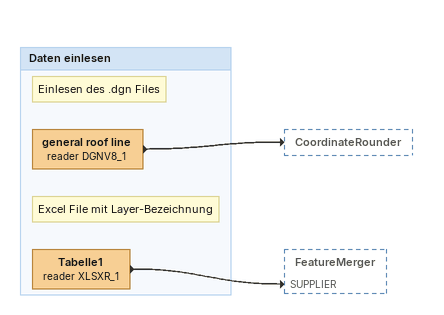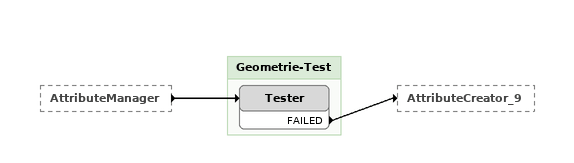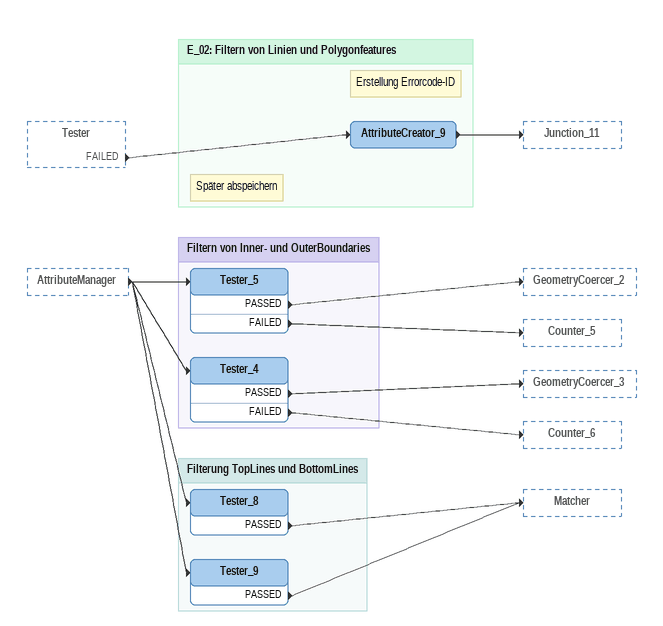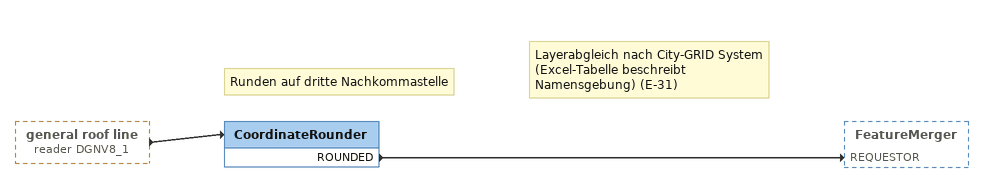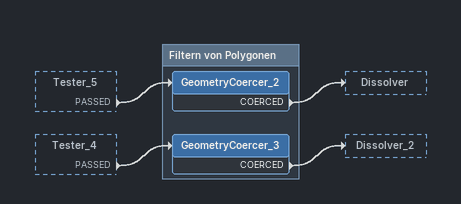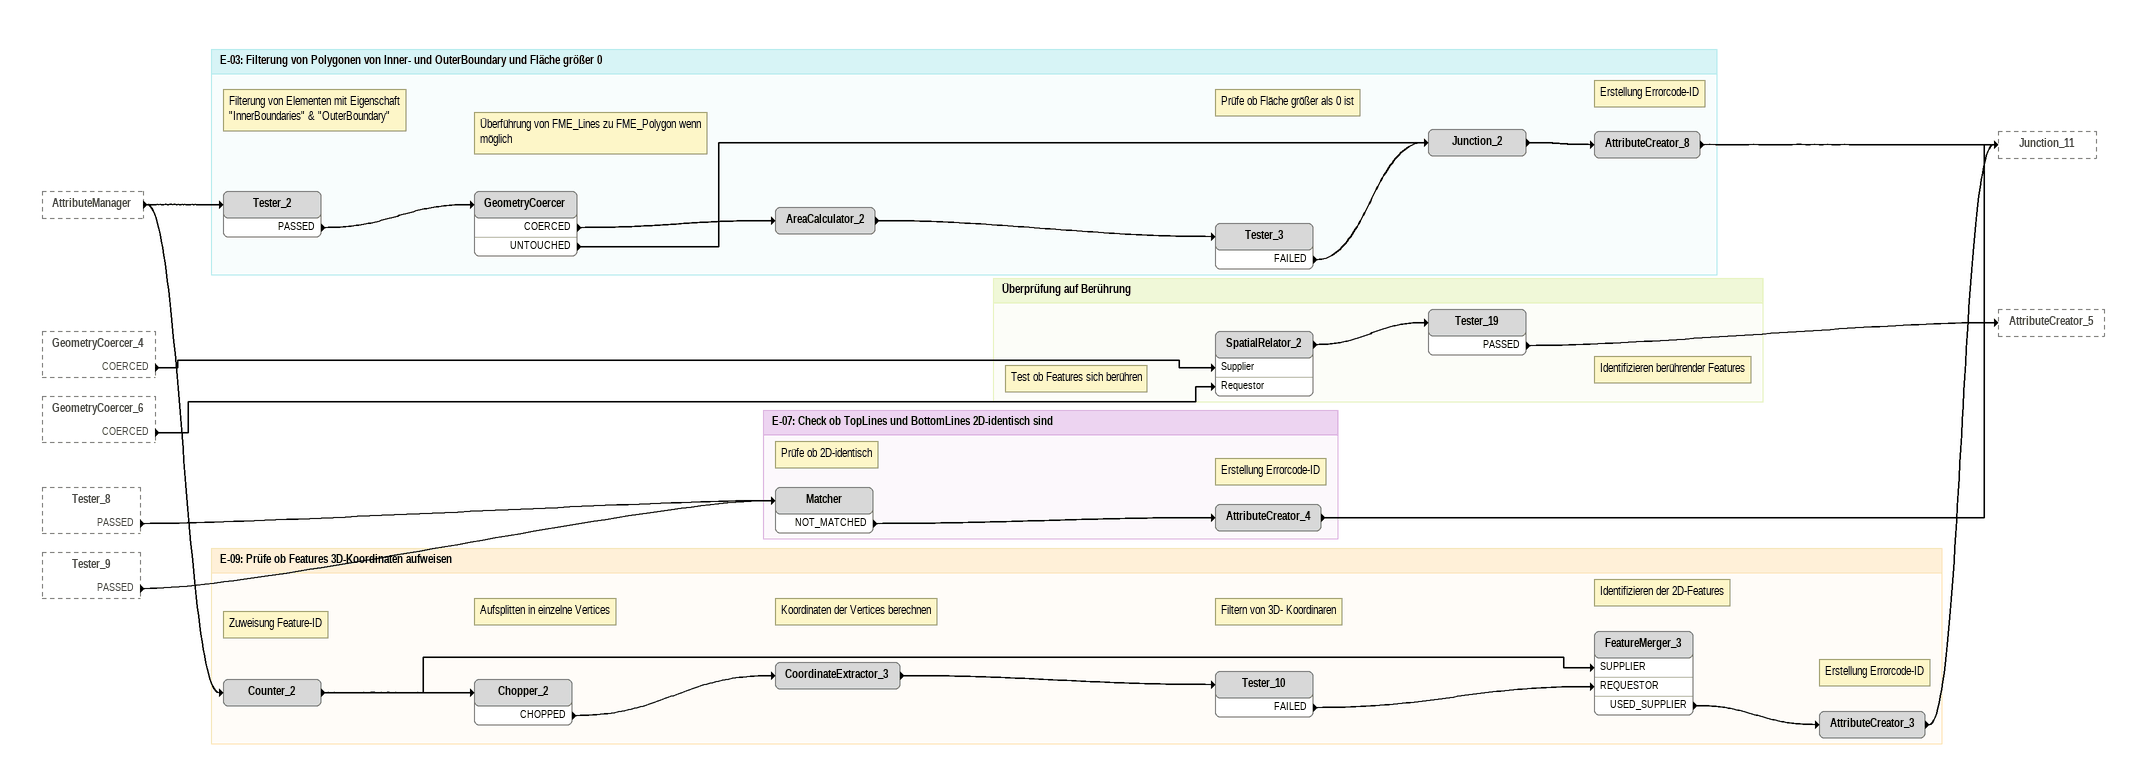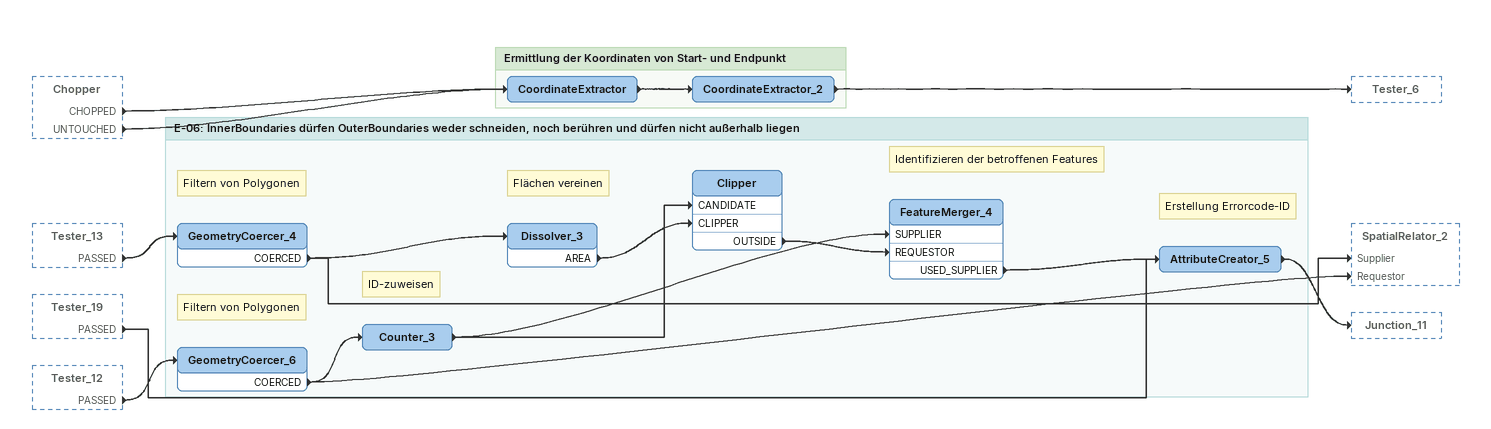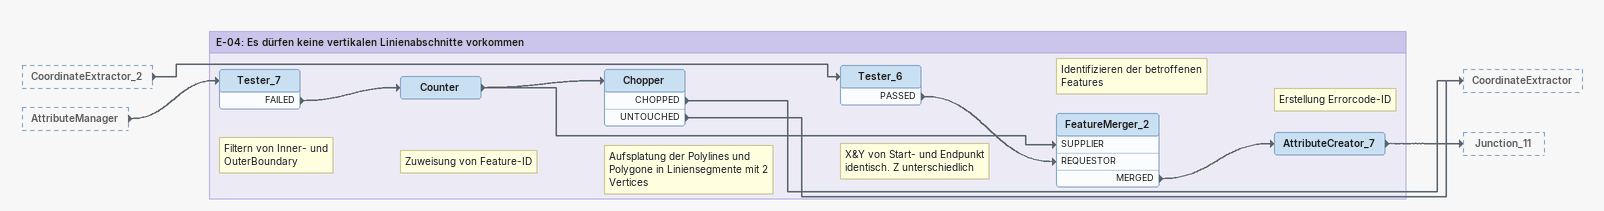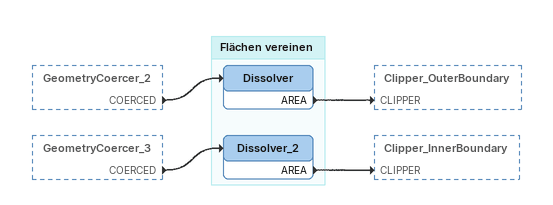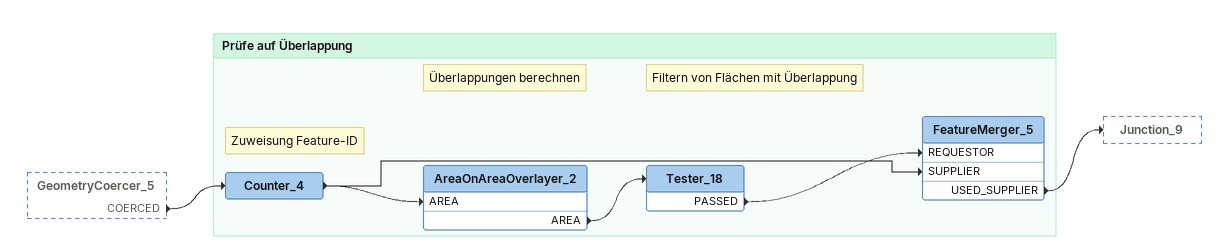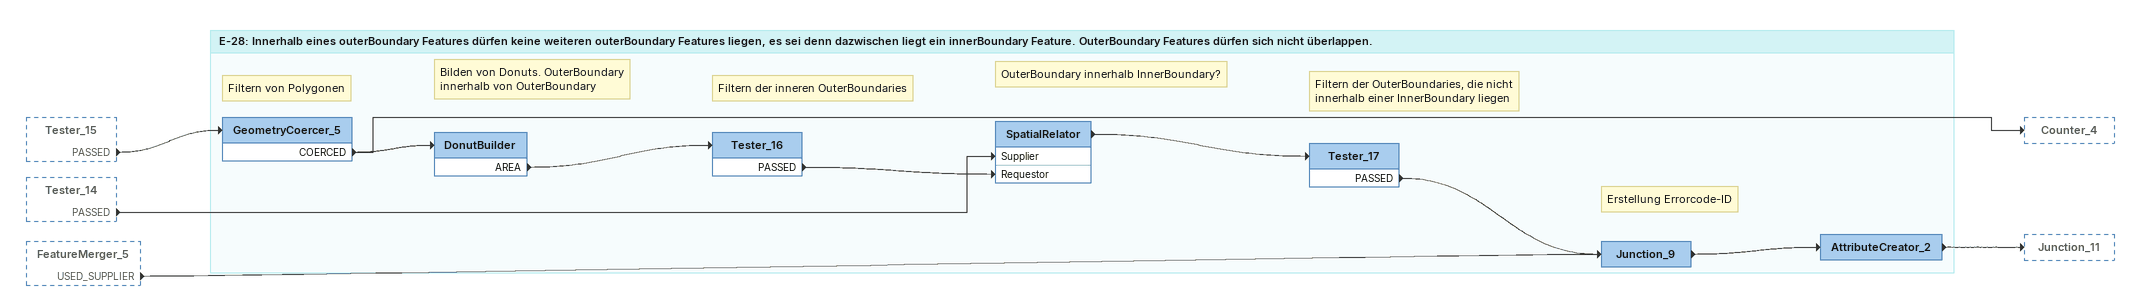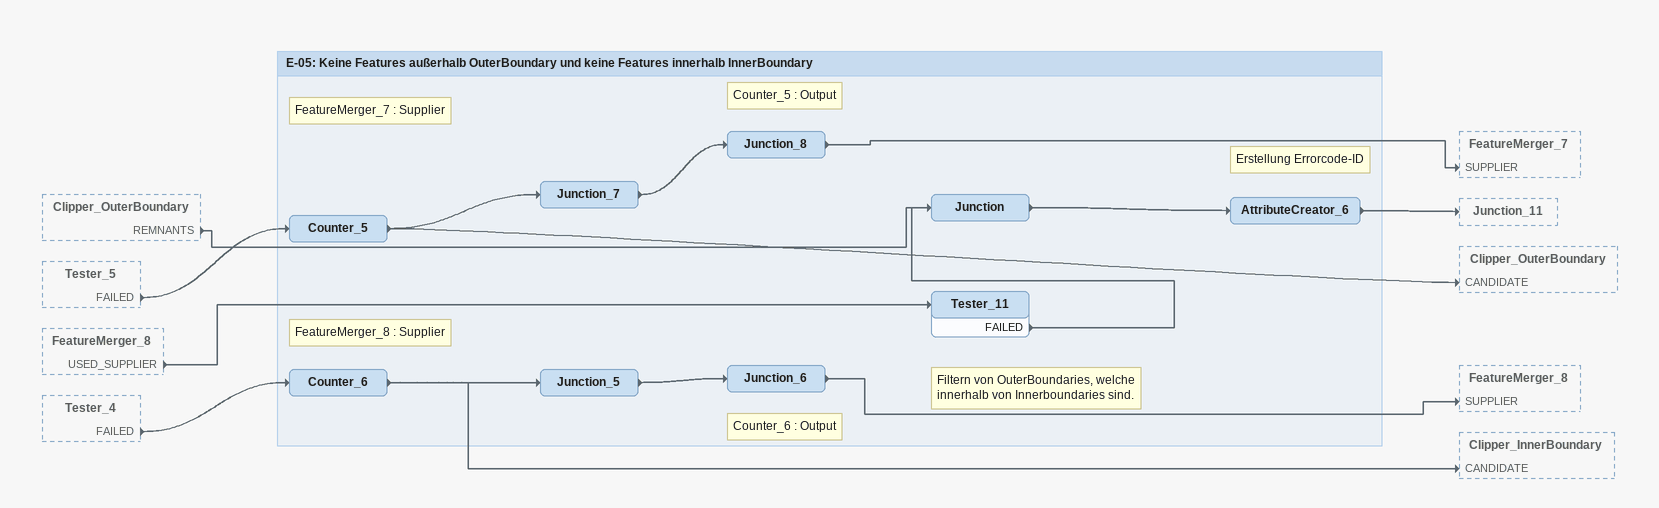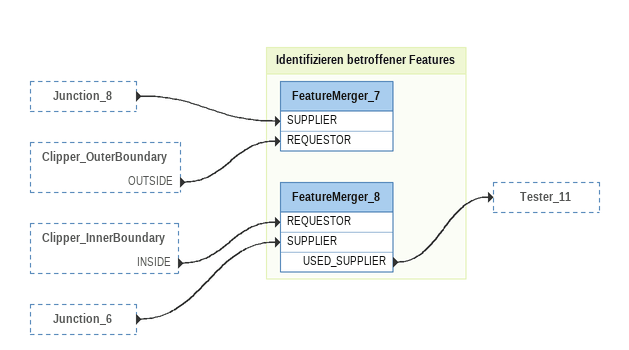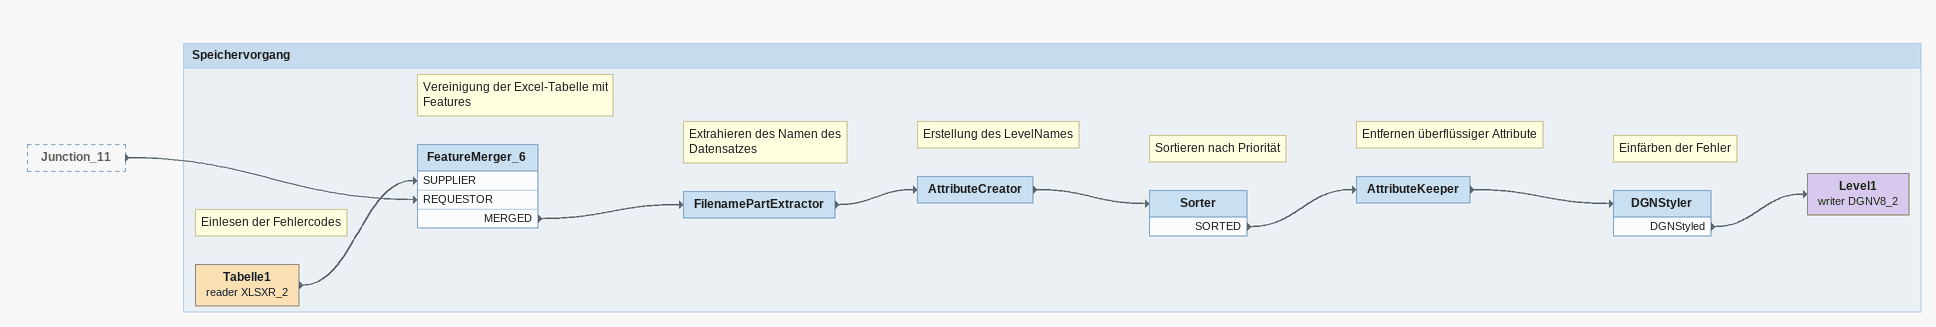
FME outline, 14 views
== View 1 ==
Bookmark: Daten einlesen
Note: Einlesen des .dgn Files
general roof line (reader DGNV8_1)
    -> CoordinateRounder
Note: Excel File mit Layer-Bezeichnung
Tabelle1 (reader XLSXR_1)
    -> FeatureMerger [SUPPLIER]

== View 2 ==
AttributeManager [outside]
    -> Tester

Bookmark: Geometrie-Test
Tester
    FAILED -> AttributeCreator_9

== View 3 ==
Tester [outside]
    FAILED -> AttributeCreator_9
AttributeManager [outside]
    -> Tester_5
    -> Tester_8
    -> Tester_9
    -> Tester_4

Bookmark: E_02: Filtern von Linien und Polygonfeatures
Note: Später abspeichern
Note: Erstellung Errorcode-ID
AttributeCreator_9
    -> Junction_11

Bookmark: Filtern von Inner- und OuterBoundaries
Tester_5
    PASSED -> GeometryCoercer_2
    FAILED -> Counter_5
Tester_4
    PASSED -> GeometryCoercer_3
    FAILED -> Counter_6

Bookmark: Filterung TopLines und BottomLines
Tester_8
    PASSED -> Matcher
Tester_9
    PASSED -> Matcher

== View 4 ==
general roof line (reader DGNV8_1) [outside]
    -> CoordinateRounder
Note: Runden auf dritte Nachkommastelle
Note: Layerabgleich nach City-GRID System (Excel-Tabelle beschreibt Namensgebung) (E-31)
CoordinateRounder
    ROUNDED -> FeatureMerger [REQUESTOR]

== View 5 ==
Tester_5 [outside]
    PASSED -> GeometryCoercer_2
Tester_4 [outside]
    PASSED -> GeometryCoercer_3

Bookmark: Filtern von Polygonen
GeometryCoercer_2
    COERCED -> Dissolver
GeometryCoercer_3
    COERCED -> Dissolver_2

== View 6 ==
AttributeManager [outside]
    -> Tester_2
    -> Counter_2
GeometryCoercer_4 [outside]
    COERCED -> SpatialRelator_2 [Supplier]
GeometryCoercer_6 [outside]
    COERCED -> SpatialRelator_2 [Requestor]
Tester_8 [outside]
    PASSED -> Matcher
Tester_9 [outside]
    PASSED -> Matcher

Bookmark: E-03: Filterung von Polygonen von Inner- und OuterBoundary und Fläche größer 0
Note: Filterung von Elementen mit Eigenschaft "InnerBoundaries" & "OuterBoundary"
Tester_2
    PASSED -> GeometryCoercer
Note: Überführung von FME_Lines zu FME_Polygon wenn möglich
GeometryCoercer
    COERCED -> AreaCalculator_2
    UNTOUCHED -> Junction_2
AreaCalculator_2
    -> Tester_3
Note: Prüfe ob Fläche größer als 0 ist
Tester_3
    FAILED -> Junction_2
Junction_2
    -> AttributeCreator_8
Note: Erstellung Errorcode-ID
AttributeCreator_8
    -> Junction_11

Bookmark: Überprüfung auf Berührung
Note: Test ob Features sich berühren
SpatialRelator_2
    -> Tester_19
Note: Identifizieren berührender Features
Tester_19
    PASSED -> AttributeCreator_5

Bookmark: E-07: Check ob TopLines und BottomLines 2D-identisch sind
Note: Prüfe ob 2D-identisch
Matcher
    NOT_MATCHED -> AttributeCreator_4
Note: Erstellung Errorcode-ID
AttributeCreator_4
    -> Junction_11

Bookmark: E-09: Prüfe ob Features 3D-Koordinaten aufweisen
Note: Zuweisung Feature-ID
Counter_2
    -> Chopper_2
    -> FeatureMerger_3 [SUPPLIER]
Note: Aufsplitten in einzelne Vertices
Chopper_2
    CHOPPED -> CoordinateExtractor_3
Note: Koordinaten der Vertices berechnen
CoordinateExtractor_3
    -> Tester_10
Note: Filtern von 3D- Koordinaren
Tester_10
    FAILED -> FeatureMerger_3 [REQUESTOR]
Note: Identifizieren der 2D-Features
FeatureMerger_3
    USED_SUPPLIER -> AttributeCreator_3
Note: Erstellung Errorcode-ID
AttributeCreator_3
    -> Junction_11

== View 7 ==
Chopper [outside]
    CHOPPED -> CoordinateExtractor
    UNTOUCHED -> CoordinateExtractor
Tester_13 [outside]
    PASSED -> GeometryCoercer_4
Tester_19 [outside]
    PASSED -> AttributeCreator_5
Tester_12 [outside]
    PASSED -> GeometryCoercer_6

Bookmark: Ermittlung der Koordinaten von Start- und Endpunkt
CoordinateExtractor
    -> CoordinateExtractor_2
CoordinateExtractor_2
    -> Tester_6

Bookmark: E-06: InnerBoundaries dürfen OuterBoundaries weder schneiden, noch berühren und dürfen nicht außerhalb liegen
Note: Filtern von Polygonen
GeometryCoercer_4
    COERCED -> Dissolver_3
    COERCED -> SpatialRelator_2 [Supplier]
Note: Flächen vereinen
Dissolver_3
    AREA -> Clipper [CLIPPER]
Note: Filtern von Polygonen
GeometryCoercer_6
    COERCED -> Counter_3
    COERCED -> SpatialRelator_2 [Requestor]
Note: ID-zuweisen
Counter_3
    -> FeatureMerger_4 [SUPPLIER]
    -> Clipper [CANDIDATE]
Clipper
    OUTSIDE -> FeatureMerger_4 [REQUESTOR]
Note: Identifizieren der betroffenen Features
FeatureMerger_4
    USED_SUPPLIER -> AttributeCreator_5
Note: Erstellung Errorcode-ID
AttributeCreator_5
    -> Junction_11

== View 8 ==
CoordinateExtractor_2 [outside]
    -> Tester_6
AttributeManager [outside]
    -> Tester_7

Bookmark: E-04: Es dürfen keine vertikalen Linienabschnitte vorkommen
Note: Filtern von Inner- und OuterBoundary
Tester_7
    FAILED -> Counter
Note: Zuweisung von Feature-ID
Counter
    -> Chopper
    -> FeatureMerger_2 [SUPPLIER]
Note: Aufsplatung der Polylines und Polygone in Liniensegmente mit 2 Vertices
Chopper
    CHOPPED -> CoordinateExtractor
    UNTOUCHED -> CoordinateExtractor
Note: X&Y von Start- und Endpunkt identisch. Z unterschiedlich
Tester_6
    PASSED -> FeatureMerger_2 [REQUESTOR]
Note: Identifizieren der betroffenen Features
FeatureMerger_2
    MERGED -> AttributeCreator_7
Note: Erstellung Errorcode-ID
AttributeCreator_7
    -> Junction_11

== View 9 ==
GeometryCoercer_2 [outside]
    COERCED -> Dissolver
GeometryCoercer_3 [outside]
    COERCED -> Dissolver_2

Bookmark: Flächen vereinen
Dissolver
    AREA -> Clipper_OuterBoundary [CLIPPER]
Dissolver_2
    AREA -> Clipper_InnerBoundary [CLIPPER]

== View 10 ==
GeometryCoercer_5 [outside]
    COERCED -> Counter_4

Bookmark: Prüfe auf Überlappung
Note: Zuweisung Feature-ID
Counter_4
    -> AreaOnAreaOverlayer_2 [AREA]
    -> FeatureMerger_5 [SUPPLIER]
Note: Überlappungen berechnen
AreaOnAreaOverlayer_2
    AREA -> Tester_18
Note: Filtern von Flächen mit Überlappung
Tester_18
    PASSED -> FeatureMerger_5 [REQUESTOR]
FeatureMerger_5
    USED_SUPPLIER -> Junction_9

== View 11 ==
Tester_15 [outside]
    PASSED -> GeometryCoercer_5
Tester_14 [outside]
    PASSED -> SpatialRelator [Supplier]
FeatureMerger_5 [outside]
    USED_SUPPLIER -> Junction_9

Bookmark: E-28: Innerhalb eines outerBoundary Features dürfen keine weiteren outerBoundary Features liegen, es sei denn dazwischen liegt ein innerBoundary Feature. OuterBoundary Features dürfen sich nicht überlappen.
Note: Filtern von Polygonen
GeometryCoercer_5
    COERCED -> DonutBuilder
    COERCED -> Counter_4
Note: Bilden von Donuts. OuterBoundary innerhalb von OuterBoundary
DonutBuilder
    AREA -> Tester_16
Note: Filtern der inneren OuterBoundaries
Tester_16
    PASSED -> SpatialRelator [Requestor]
Note: OuterBoundary innerhalb InnerBoundary?
SpatialRelator
    -> Tester_17
Note: Filtern der OuterBoundaries, die nicht innerhalb einer InnerBoundary liegen
Tester_17
    PASSED -> Junction_9
Junction_9
    -> AttributeCreator_2
Note: Erstellung Errorcode-ID
AttributeCreator_2
    -> Junction_11

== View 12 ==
Clipper_OuterBoundary [outside]
    REMNANTS -> Junction
Tester_5 [outside]
    FAILED -> Counter_5
FeatureMerger_8 [outside]
    USED_SUPPLIER -> Tester_11
Tester_4 [outside]
    FAILED -> Counter_6

Bookmark: E-05: Keine Features außerhalb OuterBoundary und keine Features innerhalb InnerBoundary
Counter_5
    -> Clipper_OuterBoundary [CANDIDATE]
    -> Junction_7
Note: FeatureMerger_7 : Supplier
Junction_7
    -> Junction_8
Note: Counter_5 : Output
Junction_8
    -> FeatureMerger_7 [SUPPLIER]
Counter_6
    -> Clipper_InnerBoundary [CANDIDATE]
    -> Junction_5
Note: FeatureMerger_8 : Supplier
Junction_5
    -> Junction_6
Note: Counter_6 : Output
Junction_6
    -> FeatureMerger_8 [SUPPLIER]
Note: Filtern von OuterBoundaries, welche innerhalb von Innerboundaries sind.
Tester_11
    FAILED -> Junction
Junction
    -> AttributeCreator_6
Note: Erstellung Errorcode-ID
AttributeCreator_6
    -> Junction_11

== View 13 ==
Junction_8 [outside]
    -> FeatureMerger_7 [SUPPLIER]
Clipper_OuterBoundary [outside]
    OUTSIDE -> FeatureMerger_7 [REQUESTOR]
Clipper_InnerBoundary [outside]
    INSIDE -> FeatureMerger_8 [REQUESTOR]
Junction_6 [outside]
    -> FeatureMerger_8 [SUPPLIER]

Bookmark: Identifizieren betroffener Features
FeatureMerger_7
FeatureMerger_8
    USED_SUPPLIER -> Tester_11

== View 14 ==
Junction_11 [outside]
    -> FeatureMerger_6 [REQUESTOR]

Bookmark: Speichervorgang
Note: Einlesen der Fehlercodes
Tabelle1 (reader XLSXR_2)
    -> FeatureMerger_6 [SUPPLIER]
Note: Vereinigung der Excel-Tabelle mit Features
FeatureMerger_6
    MERGED -> FilenamePartExtractor
Note: Extrahieren des Namen des Datensatzes
FilenamePartExtractor
    -> AttributeCreator
Note: Erstellung des LevelNames
AttributeCreator
    -> Sorter
Note: Sortieren nach Priorität
Sorter
    SORTED -> AttributeKeeper
Note: Entfernen überflüssiger Attribute
AttributeKeeper
    -> DGNStyler
Note: Einfärben der Fehler
DGNStyler
    DGNStyled -> Level1 (writer DGNV8_2)
Level1 (writer DGNV8_2)
